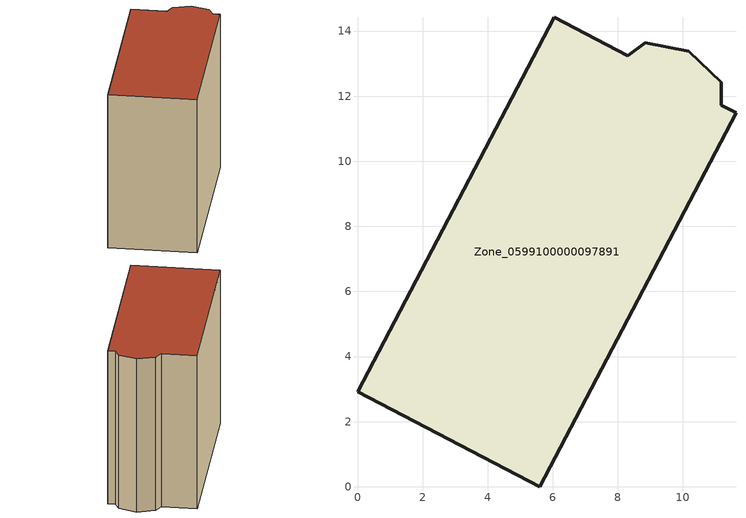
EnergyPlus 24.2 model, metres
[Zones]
Zone_0599100000097891
 floor ground (C_G): 11.17,12.43 11.17,11.72 11.63,11.49 5.61,0 0,2.92 6.04,14.42 8.3,13.23 8.84,13.63 10.18,13.37 z0
 wall outside (C_F): 11.17,11.72 11.17,12.43 10.18,13.37 8.84,13.63 8.3,13.23 6.04,14.42 0,2.92 5.61,0 11.63,11.49 11.17,11.72 z0:12.11
 roof outside (C_R): 10.18,13.37 8.84,13.63 8.3,13.23 6.04,14.42 0,2.92 5.61,0 11.63,11.49 11.17,11.72 11.17,12.43 z12.11
[BUILDING]
Pand.0599100000097891: North Axis=0; Terrain=City; Loads Convergence Tolerance Value=0.04; Temperature Convergence Tolerance Value=0.4; Solar Distribution=FullExterior; Maximum Number of Warmup Days=25; Minimum Number of Warmup Days=1
[Site:Location]
Rotterdam.The.Hague.AP_ZH_NLD Design_Conditions: Latitude=51.96; Longitude=4.45; Time Zone=1; Elevation=-4.5
[SITE:GROUNDTEMPERATURE:BUILDINGSURFACE]
18, 18, 18, 18, 18, 18, 18, 18, 18, 18, 18, 18
[MATERIAL] Thermal Absorptance=0.9; Solar Absorptance=0.7; Visible Absorptance=0.7
Name | Roughness | Thickness | Conductivity | Density | Specific Heat
G.TI.1946 | MediumSmooth | 0.15 | 1 | 540 | 1210
F.TI.1946 | Rough | 0.3 | 0.857143 | 1920 | 840
R.TI.1946 | MediumRough | 0.2 | 0.1 | 1500 | 1000
[CONSTRUCTION]
C_G: G.TI.1946
C_F: F.TI.1946
C_R: R.TI.1946
[ZONE]
Zone_0599100000097891: Type=1; Multiplier=1; Ceiling Height=Autocalculate; Volume=Autocalculate; Floor Area=autocalculate; Part of Total Floor Area=Yes
[ZONEINFILTRATION:DESIGNFLOWRATE]
Infil_Zone_0599100000097891: Zone or ZoneList or Space or SpaceList=Zone_0599100000097891; Schedule=AlwaysOn; Design Flow Rate Calculation Method=Flow/Area; Flow Rate per Floor Area=0.003; Constant Term Coefficient=1; Temperature Term Coefficient=0; Velocity Term Coefficient=0; Velocity Squared Term Coefficient=0
[HVACTEMPLATE:ZONE:IDEALLOADSAIRSYSTEM]
Zone_0599100000097891: Maximum Heating Supply Air Temperature=50; Minimum Cooling Supply Air Temperature=13; Maximum Heating Supply Air Humidity Ratio=0.0156; Minimum Cooling Supply Air Humidity Ratio=0.0077; Heating Limit=NoLimit; Cooling Limit=NoLimit; Dehumidification Control Type=ConstantSensibleHeatRatio; Cooling Sensible Heat Ratio=0.7; Dehumidification Setpoint=60; Humidification Control Type=None; Humidification Setpoint=30; Outdoor Air Method=None; Outdoor Air Flow Rate per Person=0.00944; Outdoor Air Flow Rate per Zone Floor Area=0; Outdoor Air Flow Rate per Zone=0; Demand Controlled Ventilation Type=None; Outdoor Air Economizer Type=NoEconomizer; Heat Recovery Type=None; Sensible Heat Recovery Effectiveness=0.7; Latent Heat Recovery Effectiveness=0.65
[ZONECONTROL:THERMOSTAT]
ThermostatControl_Zone_0599100000097891: Zone or ZoneList=Zone_0599100000097891; Control Type Schedule=DualSetpointControlType; Control 1=Thermostat_Zone_0599100000097891; Temperature Difference Between Cutout And Setpoint=0
[THERMOSTATSETPOINT:DUALSETPOINT]
Thermostat_Zone_0599100000097891: Heating Setpoint Temperature Schedule=HeatingSetpoint_Zone_0599100000097891; Cooling Setpoint Temperature Schedule=CoolingSetpoint_Zone_0599100000097891
[SCHEDULE:COMPACT]
HeatingSetpoint_Zone_0599100000097891: Through: 12/31, For: AllDays, Until: 24:00, 21
CoolingSetpoint_Zone_0599100000097891: Through: 12/31, For: AllDays, Until: 24:00, 24
DualSetpointControlType: Through: 12/31, For: AllDays, Until: 24:00, 4
AlwaysOn: Through: 12/31, For: AllDays, Until: 24:00, 1
